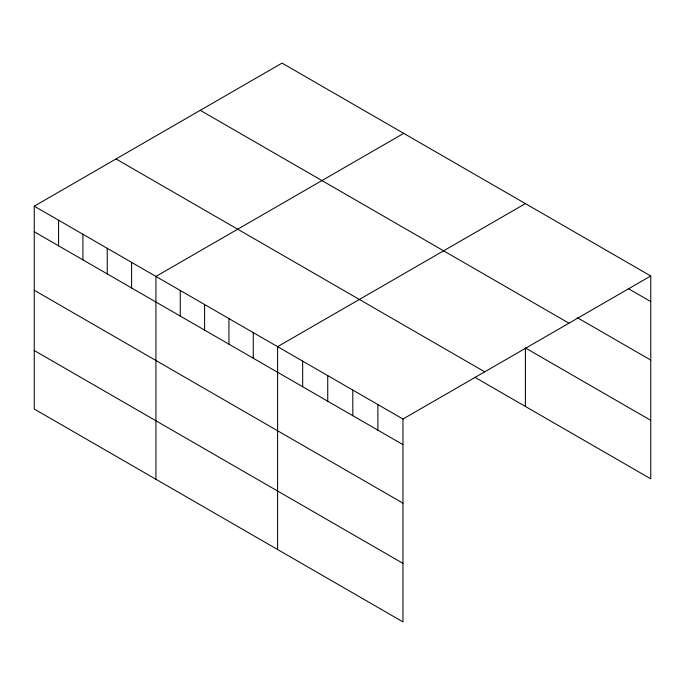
<?xml version="1.0" encoding="UTF-8"?>
<svg xmlns="http://www.w3.org/2000/svg" width="685" height="685" viewBox="0 0 685 685"><rect width="100%" height="100%" fill="white"/><g stroke="black" fill="none" stroke-linecap="round" stroke-linejoin="round"><path stroke-width="1.03" d="M34.25 206.176L402.96 419.04L402.96 621.886L34.25 409.022L34.25 206.176L282.04 63.114L650.75 275.978L650.75 478.824L474.919 377.315M403.713 133.361L155.923 276.423L155.923 479.269M525.386 203.608L277.596 346.67L277.596 549.516M402.96 419.04L650.75 275.978M628.368 288.65L650.75 301.58M577.327 317.677L650.75 360.07M200.268 110.319L568.978 323.192M650.75 420.333L525.386 347.954L525.386 406.453M116.022 158.963L484.732 371.835M34.25 231.77L402.96 444.642M34.25 290.26L402.96 503.132M34.25 350.523L402.96 563.395M377.88 404.57L377.88 430.163M352.809 390.09L352.809 415.684M327.738 375.62L327.738 401.213M302.667 361.141L302.667 386.734M253.262 332.619L253.262 358.212M228.927 318.568L228.927 344.161M204.592 304.517L204.592 330.11M180.258 290.466L180.258 316.068M131.589 262.372L131.589 287.965M107.254 248.321L107.254 273.914M82.919 234.27L82.919 259.863M58.585 220.219L58.585 245.821"/></g></svg>
